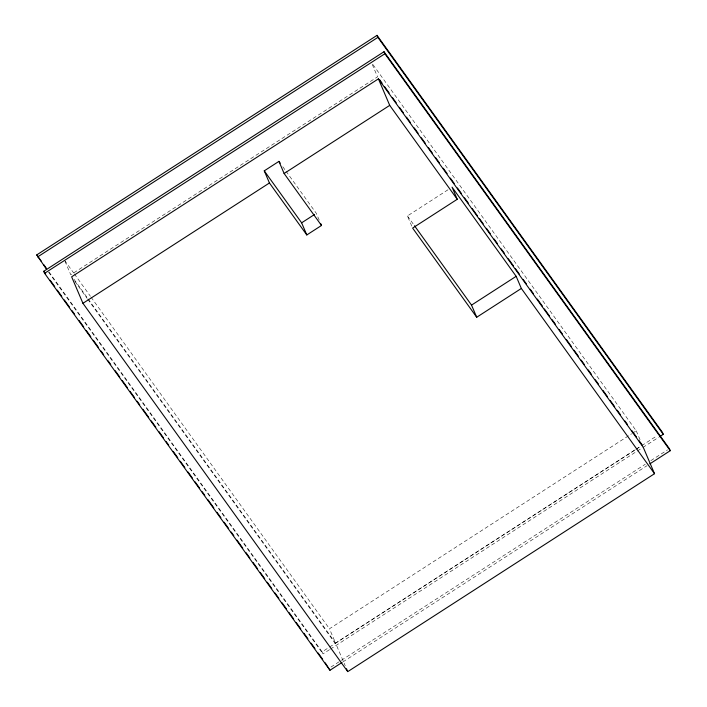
<?xml version="1.0" encoding="UTF-8"?>
<svg xmlns="http://www.w3.org/2000/svg" width="707" height="707" viewBox="0 0 707 707"><rect width="100%" height="100%" fill="white"/><g stroke="black" fill="none" stroke-linecap="round" stroke-linejoin="round"><path stroke-width="0.53" stroke-dasharray="3.54 2.65" d="M411.748 226.063L407.435 215.953L449.334 188.919M634.939 449.961L335.578 643.123L329.453 628.77L631.598 433.815M632.526 433.214L636.229 430.819L372.068 63.383M635.867 449.369L640.498 446.373M329.48 649.689L322.993 653.878L322.127 651.854L328.622 647.674M329.542 647.073L635.513 449.652M636.441 449.051L656.838 435.892M330.408 649.097L636.724 451.384M637.299 451.075L642.292 447.796M642.866 447.487L658.624 437.315M330.964 667.037L645.279 464.234M650.838 460.646L667.532 449.882M342.957 661.885L647.064 465.657M407.435 215.953L413.842 224.87M282.809 166.746L285.389 170.334M286.026 171.227L316.312 213.346L319.334 220.425M64.646 260.432L73.669 272.973M74.315 273.874L90.416 296.277M91.062 297.17L329.453 628.77M73.988 279.265L87.518 298.089M88.163 298.981L335.578 643.123M74.854 281.289L87.094 298.319M87.739 299.211L336.435 645.146L345.228 665.764M48.995 271.93L322.127 651.854M48.571 272.16L322.993 653.878M636.229 430.819L640.312 440.39M372.244 64.399L377.547 76.842L70.771 274.784L65.053 261.387"/><path stroke-width="1.06" d="M46.635 269.473L36.755 254.9L377.025 35.35L662.397 432.304L663.263 434.328L659.551 436.723M37.612 256.924L377.883 37.374L377.025 35.35M342.029 662.477L329.975 670.263L44.603 273.3L43.737 271.285L384.007 51.726L669.388 448.68L670.245 450.704L649.848 463.863M44.603 273.3L384.873 53.75L384.007 51.726M378.413 78.866L71.637 276.808L82.94 303.312L347.738 671.65L654.523 473.708L643.22 447.204L378.413 78.866L389.716 105.37L457.235 199.286L412.614 228.078L476.712 317.249L521.342 288.456L516.163 276.322L452.065 187.152L457.235 199.286M320.625 223.456L321.491 225.48L306.803 234.954L269.438 182.972L264.259 170.847L278.947 161.373L280.228 163.158M82.94 303.312L269.438 182.972M321.491 225.48L284.117 173.498L389.716 105.37M306.803 234.954L301.633 222.82L314.474 214.53M476.712 317.249L471.534 305.115L516.163 276.322M377.883 37.374L663.263 434.328M384.873 53.75L670.245 450.704M379.482 79.529L382.063 83.117M384.635 86.696L389.15 92.971M392.367 97.451L396.238 102.833M399.455 107.314L403.317 112.687M406.543 117.168L410.405 122.55M414.275 127.923L418.137 133.305M421.363 137.785L425.225 143.159M428.451 147.639L432.313 153.021M435.539 157.502L439.401 162.875M443.271 168.257L447.133 173.63M450.35 178.111L454.221 183.484M457.438 187.974L461.309 193.347M464.526 197.827L468.396 203.201M472.258 208.583L477.411 215.75M479.346 218.436L483.217 223.819M486.434 228.299L490.304 233.672M494.166 239.054L497.383 243.535M501.254 248.908L504.471 253.389M508.342 258.771L513.494 265.938M515.43 268.625L519.292 274.007M523.162 279.38L526.379 283.861M530.25 289.243L533.467 293.723M537.338 299.096L542.49 306.272M544.425 308.959L549.578 316.126M552.149 319.714L555.375 324.195M559.237 329.568L562.463 334.049M566.325 339.431L571.477 346.598M574.057 350.186L578.565 356.452M581.145 360.04L584.371 364.52M588.233 369.902L591.459 374.383M595.321 379.756L598.537 384.237M603.053 390.511L607.56 396.786M610.141 400.374L614.648 406.64M617.229 410.228L620.446 414.709M624.961 420.983L627.533 424.571M632.04 430.837L636.556 437.112M639.128 440.7L642.354 445.18M521.342 288.456L654.523 473.708M414.488 225.754L471.534 305.115M264.259 170.847L301.633 222.82M36.755 254.9L41.262 261.175M43.843 264.763L46.415 268.342M43.737 271.285L45.672 273.971M50.179 280.246L54.695 286.512M57.267 290.1L61.774 296.374M64.355 299.954L69.507 307.121M72.087 310.709L74.659 314.297M79.166 320.563L83.682 326.837M86.254 330.425L90.761 336.691M93.342 340.279L98.494 347.446M101.074 351.034L103.646 354.614M108.162 360.888L110.734 364.476M115.241 370.742L119.757 377.017M122.329 380.605L127.481 387.772M130.061 391.351L134.569 397.626M137.149 401.214L139.721 404.793M142.947 409.273L148.744 417.342M151.316 420.921L155.832 427.196M159.048 431.677L163.556 437.951M166.136 441.53L168.708 445.118M173.224 451.393L177.731 457.659M180.312 461.247L184.819 467.521M188.035 472.002L192.543 478.268M195.123 481.856L199.63 488.13M202.211 491.71L204.783 495.298M208.008 499.778L213.806 507.838M217.022 512.319L220.893 517.701M224.11 522.181L228.617 528.447M231.198 532.035L233.778 535.623M236.995 540.104L242.793 548.164M246.018 552.644L249.88 558.017M253.097 562.498L257.613 568.773M260.185 572.361L264.692 578.626M267.273 582.214L271.78 588.489M275.005 592.97L278.867 598.343M282.093 602.824L286.6 609.098M289.172 612.677L293.688 618.952M296.26 622.54L300.767 628.806M303.992 633.286L307.854 638.668M311.08 643.149L314.942 648.522M318.159 653.003L322.675 659.278M325.247 662.857L329.975 670.263M278.947 161.373L284.117 173.498M346.483 668.707L347.323 670.669"/></g></svg>
